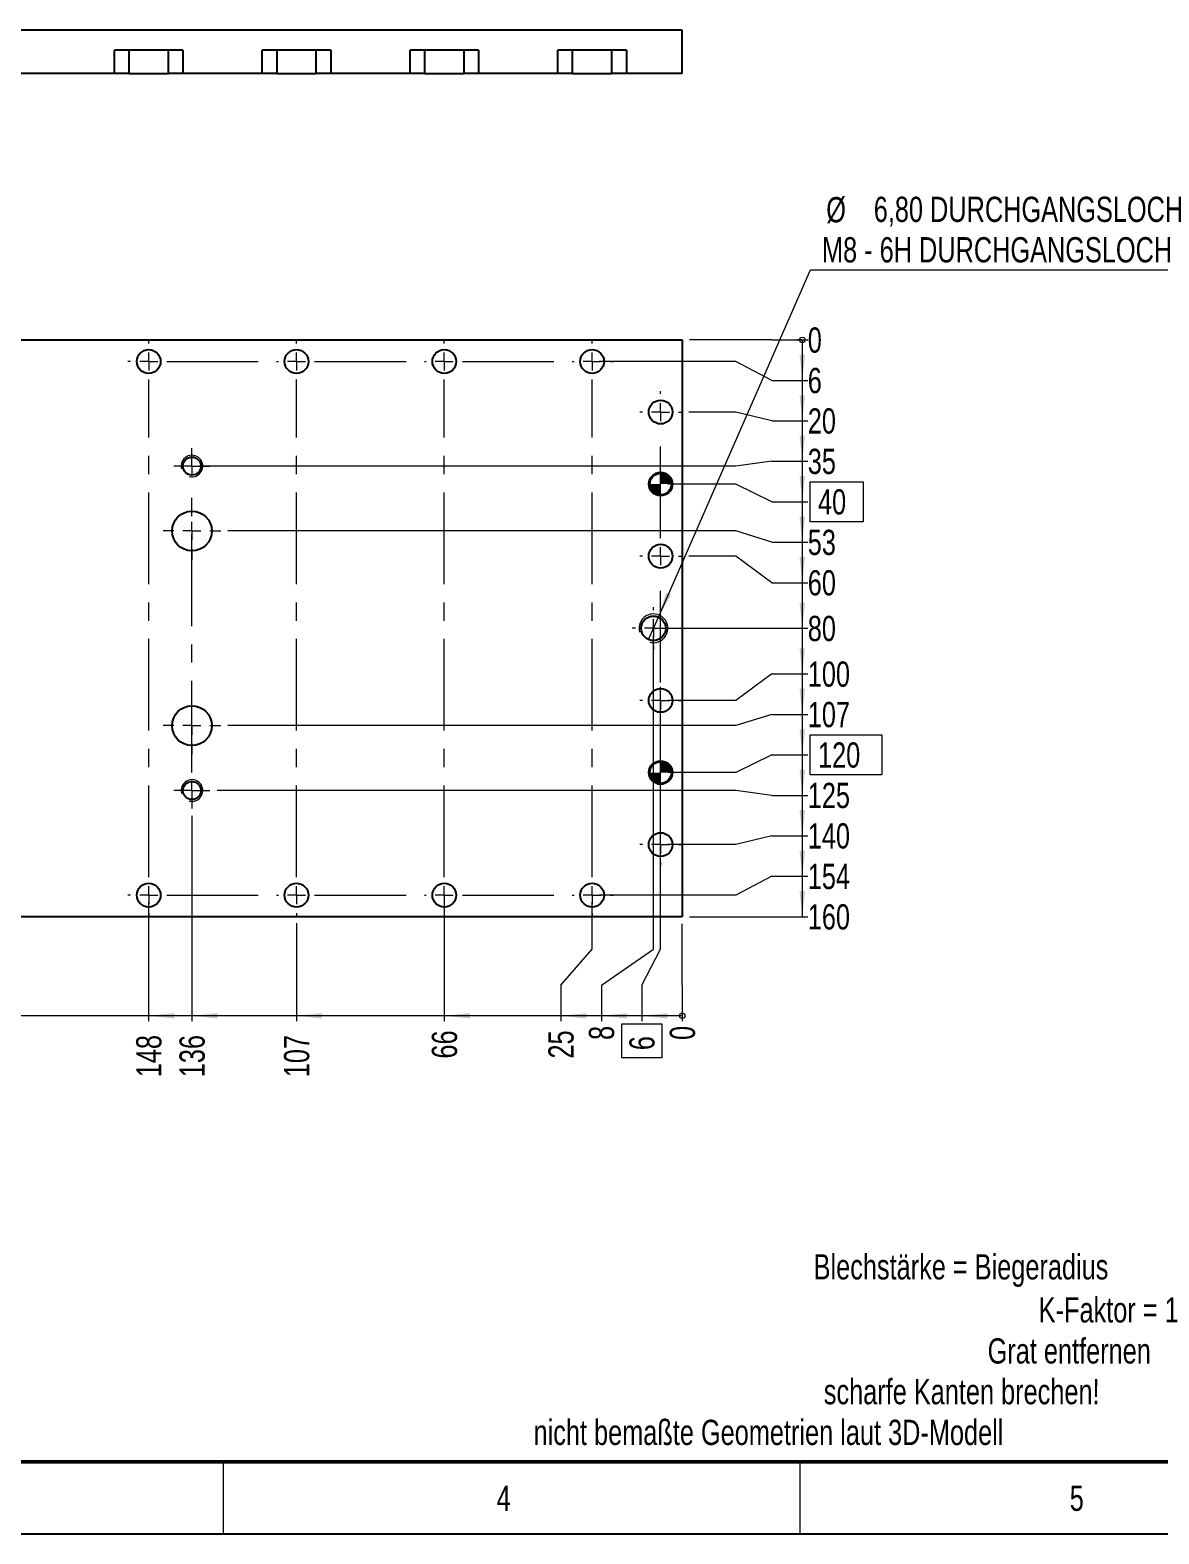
# Model space of a CAD drawing. Header units: millimetres. Extents: x 0 to 594, y 0 to 421.
# Drawn here: x 228.4 to 385, y 0 to 208.6 of the extents above; entities that cross this region are included whole.
import ezdxf

# ---------------------------------------------------------------- set-up
doc = ezdxf.new("R2010")
doc.units = ezdxf.units.MM
doc.linetypes.add('CENTERX2', pattern=[20.32, 12.7, -2.54, 2.54, -2.54])
doc.styles.add('SLDTEXTSTYLE1', font='TXT', dxfattribs={"width": 0.75})
doc.dimstyles.new('SLDDIMSTYLE1', dxfattribs={"dimtxt": 3.5, "dimasz": 3.556, "dimexe": 0, "dimexo": 0.0625, "dimgap": 0.875, "dimtad": 0, "dimtih": 1, "dimtoh": 1, "dimlfac": 2, "dimrnd": 1e-09, "dimzin": 4, "dimdsep": 46, "dimtxsty": 'SLDTEXTSTYLE1', "dimblk1": 'NONE', "dimsah": 1, "dimcen": 0, "dimadec": 0, "dimazin": 1, "dimtfac": 1, "dimtdec": 3, "dimtmove": 0, "dimatfit": 3, "dimldrblk": 'NONE', "dimfxl": 1, "dimfrac": 2, "dimtolj": 1, "dimtzin": 12, "dimarcsym": 0})
doc.dimstyles.new('SLDDIMSTYLE10', dxfattribs={"dimtxt": 3.5, "dimasz": 3.556, "dimexe": 0, "dimexo": 0.0625, "dimgap": -0.875, "dimtad": 0, "dimtih": 1, "dimtoh": 1, "dimlfac": 2, "dimrnd": 1e-09, "dimzin": 12, "dimdsep": 46, "dimtxsty": 'SLDTEXTSTYLE1', "dimsah": 1, "dimcen": 0.09, "dimadec": 0, "dimazin": 3, "dimtfac": 1, "dimtdec": 3, "dimtofl": 0, "dimtmove": 0, "dimatfit": 3, "dimfxl": 1, "dimfrac": 2, "dimtolj": 1, "dimarcsym": 0})
doc.dimstyles.new('SLDDIMSTYLE8', dxfattribs={"dimtxt": 3.5, "dimasz": 0.254, "dimexe": 0, "dimexo": 0.0625, "dimgap": 0.875, "dimtad": 0, "dimtih": 1, "dimtoh": 1, "dimdec": 0, "dimlfac": 2, "dimrnd": 1e-09, "dimdsep": 46, "dimtxsty": 'SLDTEXTSTYLE1', "dimblk1": 'ORIGIN', "dimblk2": 'ORIGIN', "dimsah": 1, "dimcen": 0.09, "dimadec": 0, "dimazin": 2, "dimtfac": 1, "dimtdec": 3, "dimtofl": 0, "dimtmove": 0, "dimatfit": 3, "dimldrblk": 'ORIGIN', "dimfxl": 1, "dimfrac": 2, "dimtolj": 1, "dimtzin": 12, "dimarcsym": 0})
doc.dimstyles.new('SLDDIMSTYLE9', dxfattribs={"dimtxt": 3.5, "dimasz": 3.556, "dimexe": 0, "dimexo": 0.0625, "dimgap": 0.875, "dimtad": 0, "dimtih": 1, "dimtoh": 1, "dimlfac": 2, "dimrnd": 1e-09, "dimzin": 12, "dimdsep": 46, "dimtxsty": 'SLDTEXTSTYLE1', "dimsah": 1, "dimcen": 0.09, "dimadec": 0, "dimazin": 3, "dimtfac": 1, "dimtdec": 3, "dimtofl": 0, "dimtmove": 0, "dimatfit": 3, "dimfxl": 1, "dimfrac": 2, "dimtolj": 1, "dimtzin": 12, "dimarcsym": 0})

# ---------------------------------------------------------------- blocks, each defined once
blk = doc.blocks.new('_Origin')
at = {"color": 0, "linetype": 'ByBlock', "lineweight": -2}
blk.add_line((0, 0), (-1, 0), dxfattribs=at)
blk.add_circle((0, 0), 0.5, dxfattribs=at)
blk = doc.blocks.new('_D_23')
at = {"color": 7, "linetype": 'Continuous', "lineweight": 0}
for p, q in [((326.29, 165.6), (319.88, 165.6)), ((331.29, 165.6), (326.29, 165.6)), ((331.29, 165.6), (336.29, 165.6))]:
    blk.add_line(p, q, dxfattribs=at)
at = {"color": 7, "linetype": 'Continuous', "lineweight": 18, "xscale": 0.762, "yscale": 0.762}
blk.add_blockref('_Origin', (335.53, 165.6), dxfattribs=at)
at = {"color": 7, "linetype": 'Continuous', "lineweight": 18, "insert": (336.29, 167.33), "char_height": 3.5, "attachment_point": 1, "style": 'SLDTEXTSTYLE1'}
blk.add_mtext('0', dxfattribs=at)
blk = doc.blocks.new('_D_24')
at = {"color": 7, "linetype": 'Continuous', "lineweight": 0}
for p, q in [((335.53, 165.6), (335.53, 159.99)), ((326.29, 162.6), (307.38, 162.6)), ((331.29, 159.99), (326.29, 162.6)), ((331.29, 159.99), (336.29, 159.99))]:
    blk.add_line(p, q, dxfattribs=at)
at = {"color": 7, "linetype": 'Continuous', "lineweight": 18}
blk.add_solid([(335.53, 159.99), (335.91, 163.54), (335.15, 163.54)], dxfattribs=at)
at = {"color": 7, "linetype": 'Continuous', "lineweight": 18, "insert": (336.29, 161.72), "char_height": 3.5, "attachment_point": 1, "style": 'SLDTEXTSTYLE1'}
blk.add_mtext('6', dxfattribs=at)
blk = doc.blocks.new('_D_25')
at = {"color": 7, "linetype": 'Continuous', "lineweight": 0}
for p, q in [((335.53, 159.99), (335.53, 154.38)), ((326.29, 155.6), (319.78, 155.6)), ((331.29, 154.38), (326.29, 155.6)), ((331.29, 154.38), (336.29, 154.38))]:
    blk.add_line(p, q, dxfattribs=at)
at = {"color": 7, "linetype": 'Continuous', "lineweight": 18}
blk.add_solid([(335.53, 154.38), (335.91, 157.93), (335.15, 157.93)], dxfattribs=at)
at = {"color": 7, "linetype": 'Continuous', "lineweight": 18, "insert": (336.29, 156.11), "char_height": 3.5, "attachment_point": 1, "style": 'SLDTEXTSTYLE1'}
blk.add_mtext('20', dxfattribs=at)
blk = doc.blocks.new('_D_26')
at = {"color": 7, "linetype": 'Continuous', "lineweight": 0}
for p, q in [((335.53, 154.38), (335.53, 148.76)), ((326.29, 148.1), (251.88, 148.1)), ((331.29, 148.76), (326.29, 148.1)), ((331.29, 148.76), (336.29, 148.76))]:
    blk.add_line(p, q, dxfattribs=at)
at = {"color": 7, "linetype": 'Continuous', "lineweight": 18}
blk.add_solid([(335.53, 148.76), (335.91, 152.32), (335.15, 152.32)], dxfattribs=at)
at = {"color": 7, "linetype": 'Continuous', "lineweight": 18, "insert": (336.29, 150.5), "char_height": 3.5, "attachment_point": 1, "style": 'SLDTEXTSTYLE1'}
blk.add_mtext('35', dxfattribs=at)
blk = doc.blocks.new('_D_27')
at = {"color": 7, "linetype": 'Continuous', "lineweight": 0}
for p, q in [((335.53, 148.76), (335.53, 143.15)), ((326.29, 145.6), (316.88, 145.6)), ((331.29, 143.15), (326.29, 145.6)), ((336.64, 140.37), (336.64, 145.93)), ((336.64, 145.93), (343.95, 145.93)), ((343.95, 145.93), (343.95, 140.37)), ((331.29, 143.15), (336.29, 143.15)), ((343.95, 140.37), (336.64, 140.37))]:
    blk.add_line(p, q, dxfattribs=at)
at = {"color": 7, "linetype": 'Continuous', "lineweight": 18}
blk.add_solid([(335.53, 143.15), (335.91, 146.71), (335.15, 146.71)], dxfattribs=at)
at = {"color": 7, "linetype": 'Continuous', "lineweight": 18, "insert": (337.71, 144.89), "char_height": 3.5, "attachment_point": 1, "style": 'SLDTEXTSTYLE1'}
blk.add_mtext('40', dxfattribs=at)
blk = doc.blocks.new('_D_28')
at = {"color": 7, "linetype": 'Continuous', "lineweight": 0}
for p, q in [((335.53, 143.15), (335.53, 137.54)), ((326.29, 139.1), (255.88, 139.1)), ((331.29, 137.54), (326.29, 139.1)), ((331.29, 137.54), (336.29, 137.54))]:
    blk.add_line(p, q, dxfattribs=at)
at = {"color": 7, "linetype": 'Continuous', "lineweight": 18}
blk.add_solid([(335.53, 137.54), (335.91, 141.1), (335.15, 141.1)], dxfattribs=at)
at = {"color": 7, "linetype": 'Continuous', "lineweight": 18, "insert": (336.29, 139.27), "char_height": 3.5, "attachment_point": 1, "style": 'SLDTEXTSTYLE1'}
blk.add_mtext('53', dxfattribs=at)
blk = doc.blocks.new('_D_29')
at = {"color": 7, "linetype": 'Continuous', "lineweight": 0}
for p, q in [((326.29, 135.6), (319.78, 135.6)), ((331.29, 131.93), (326.29, 135.6)), ((335.53, 137.54), (335.53, 131.93)), ((331.29, 131.93), (336.29, 131.93))]:
    blk.add_line(p, q, dxfattribs=at)
at = {"color": 7, "linetype": 'Continuous', "lineweight": 18}
blk.add_solid([(335.53, 131.93), (335.91, 135.48), (335.15, 135.48)], dxfattribs=at)
at = {"color": 7, "linetype": 'Continuous', "lineweight": 18, "insert": (336.29, 133.66), "char_height": 3.5, "attachment_point": 1, "style": 'SLDTEXTSTYLE1'}
blk.add_mtext('60', dxfattribs=at)
blk = doc.blocks.new('_D_30')
at = {"color": 7, "linetype": 'Continuous', "lineweight": 0}
for p, q in [((335.53, 131.93), (335.53, 125.6)), ((315.88, 125.6), (336.29, 125.6))]:
    blk.add_line(p, q, dxfattribs=at)
at = {"color": 7, "linetype": 'Continuous', "lineweight": 18}
blk.add_solid([(335.53, 125.6), (335.91, 129.15), (335.15, 129.15)], dxfattribs=at)
at = {"color": 7, "linetype": 'Continuous', "lineweight": 18, "insert": (336.29, 127.33), "char_height": 3.5, "attachment_point": 1, "style": 'SLDTEXTSTYLE1'}
blk.add_mtext('80', dxfattribs=at)
blk = doc.blocks.new('_D_31')
at = {"color": 7, "linetype": 'Continuous', "lineweight": 0}
for p, q in [((335.53, 125.6), (335.53, 119.27)), ((331.29, 119.27), (326.29, 115.6)), ((331.29, 119.27), (336.29, 119.27)), ((326.29, 115.6), (316.88, 115.6))]:
    blk.add_line(p, q, dxfattribs=at)
at = {"color": 7, "linetype": 'Continuous', "lineweight": 18}
blk.add_solid([(335.53, 119.27), (335.91, 122.83), (335.15, 122.83)], dxfattribs=at)
at = {"color": 7, "linetype": 'Continuous', "lineweight": 18, "insert": (336.29, 121), "char_height": 3.5, "attachment_point": 1, "style": 'SLDTEXTSTYLE1'}
blk.add_mtext('100', dxfattribs=at)
blk = doc.blocks.new('_D_32')
at = {"color": 7, "linetype": 'Continuous', "lineweight": 0}
for p, q in [((335.53, 119.27), (335.53, 113.66)), ((331.29, 113.66), (326.29, 112.1)), ((331.29, 113.66), (336.29, 113.66)), ((326.29, 112.1), (255.88, 112.1))]:
    blk.add_line(p, q, dxfattribs=at)
at = {"color": 7, "linetype": 'Continuous', "lineweight": 18}
blk.add_solid([(335.53, 113.66), (335.91, 117.21), (335.15, 117.21)], dxfattribs=at)
at = {"color": 7, "linetype": 'Continuous', "lineweight": 18, "insert": (336.29, 115.39), "char_height": 3.5, "attachment_point": 1, "style": 'SLDTEXTSTYLE1'}
blk.add_mtext('107', dxfattribs=at)
blk = doc.blocks.new('_D_33')
at = {"color": 7, "linetype": 'Continuous', "lineweight": 0}
for p, q in [((335.53, 113.66), (335.53, 108.05)), ((336.64, 105.27), (336.64, 110.82)), ((336.64, 110.82), (346.54, 110.82)), ((346.54, 110.82), (346.54, 105.27)), ((331.29, 108.05), (326.29, 105.6)), ((331.29, 108.05), (336.29, 108.05)), ((326.29, 105.6), (316.88, 105.6)), ((346.54, 105.27), (336.64, 105.27))]:
    blk.add_line(p, q, dxfattribs=at)
at = {"color": 7, "linetype": 'Continuous', "lineweight": 18}
blk.add_solid([(335.53, 108.05), (335.91, 111.6), (335.15, 111.6)], dxfattribs=at)
at = {"color": 7, "linetype": 'Continuous', "lineweight": 18, "insert": (337.71, 109.78), "char_height": 3.5, "attachment_point": 1, "style": 'SLDTEXTSTYLE1'}
blk.add_mtext('120', dxfattribs=at)
blk = doc.blocks.new('_D_34')
at = {"color": 7, "linetype": 'Continuous', "lineweight": 0}
for p, q in [((335.53, 108.05), (335.53, 102.43)), ((326.29, 103.1), (254.38, 103.1)), ((331.29, 102.43), (326.29, 103.1)), ((331.29, 102.43), (336.29, 102.43))]:
    blk.add_line(p, q, dxfattribs=at)
at = {"color": 7, "linetype": 'Continuous', "lineweight": 18}
blk.add_solid([(335.53, 102.43), (335.91, 105.99), (335.15, 105.99)], dxfattribs=at)
at = {"color": 7, "linetype": 'Continuous', "lineweight": 18, "insert": (336.29, 104.17), "char_height": 3.5, "attachment_point": 1, "style": 'SLDTEXTSTYLE1'}
blk.add_mtext('125', dxfattribs=at)
blk = doc.blocks.new('_D_35')
at = {"color": 7, "linetype": 'Continuous', "lineweight": 0}
for p, q in [((335.53, 102.43), (335.53, 96.82)), ((331.29, 96.82), (326.29, 95.6)), ((331.29, 96.82), (336.29, 96.82)), ((326.29, 95.6), (316.88, 95.6))]:
    blk.add_line(p, q, dxfattribs=at)
at = {"color": 7, "linetype": 'Continuous', "lineweight": 18}
blk.add_solid([(335.53, 96.82), (335.91, 100.38), (335.15, 100.38)], dxfattribs=at)
at = {"color": 7, "linetype": 'Continuous', "lineweight": 18, "insert": (336.29, 98.56), "char_height": 3.5, "attachment_point": 1, "style": 'SLDTEXTSTYLE1'}
blk.add_mtext('140', dxfattribs=at)
blk = doc.blocks.new('_D_36')
at = {"color": 7, "linetype": 'Continuous', "lineweight": 0}
for p, q in [((335.53, 96.82), (335.53, 91.21)), ((331.29, 91.21), (326.29, 88.6)), ((331.29, 91.21), (336.29, 91.21)), ((326.29, 88.6), (307.38, 88.6))]:
    blk.add_line(p, q, dxfattribs=at)
at = {"color": 7, "linetype": 'Continuous', "lineweight": 18}
blk.add_solid([(335.53, 91.21), (335.91, 94.77), (335.15, 94.77)], dxfattribs=at)
at = {"color": 7, "linetype": 'Continuous', "lineweight": 18, "insert": (336.29, 92.94), "char_height": 3.5, "attachment_point": 1, "style": 'SLDTEXTSTYLE1'}
blk.add_mtext('154', dxfattribs=at)
blk = doc.blocks.new('_D_37')
at = {"color": 7, "linetype": 'Continuous', "lineweight": 0}
for p, q in [((335.53, 91.21), (335.53, 85.6)), ((319.88, 85.6), (336.29, 85.6))]:
    blk.add_line(p, q, dxfattribs=at)
at = {"color": 7, "linetype": 'Continuous', "lineweight": 18}
blk.add_solid([(335.53, 85.6), (335.91, 89.15), (335.15, 89.15)], dxfattribs=at)
at = {"color": 7, "linetype": 'Continuous', "lineweight": 18, "insert": (336.29, 87.33), "char_height": 3.5, "attachment_point": 1, "style": 'SLDTEXTSTYLE1'}
blk.add_mtext('160', dxfattribs=at)
blk = doc.blocks.new('_D_38')
at = {"color": 7, "linetype": 'Continuous', "lineweight": 0}
for p, q in [((318.88, 81.1), (318.88, 84.6)), ((318.88, 76.1), (318.88, 81.1)), ((318.88, 76.1), (318.88, 71.1))]:
    blk.add_line(p, q, dxfattribs=at)
at = {"color": 7, "linetype": 'Continuous', "lineweight": 18, "xscale": 0.762, "yscale": 0.762}
blk.add_blockref('_Origin', (318.88, 71.86), dxfattribs=at)
at = {"color": 7, "linetype": 'Continuous', "lineweight": 18, "insert": (317.15, 68.51), "char_height": 3.5, "attachment_point": 1, "rotation": 90, "style": 'SLDTEXTSTYLE1'}
blk.add_mtext('0', dxfattribs=at)
blk = doc.blocks.new('_D_39')
at = {"color": 7, "linetype": 'Continuous', "lineweight": 0}
for p, q in [((315.88, 81.1), (315.88, 117.5)), ((313.27, 76.1), (315.88, 81.1)), ((313.27, 76.1), (313.27, 71.1)), ((318.88, 71.86), (313.27, 71.86)), ((310.49, 66.03), (310.49, 70.74)), ((310.49, 70.74), (316.05, 70.74)), ((316.05, 70.74), (316.05, 66.03)), ((316.05, 66.03), (310.49, 66.03))]:
    blk.add_line(p, q, dxfattribs=at)
at = {"color": 7, "linetype": 'Continuous', "lineweight": 18}
blk.add_solid([(313.27, 71.86), (316.83, 71.48), (316.83, 72.24)], dxfattribs=at)
at = {"color": 7, "linetype": 'Continuous', "lineweight": 18, "insert": (311.54, 67.09), "char_height": 3.5, "attachment_point": 1, "rotation": 90, "style": 'SLDTEXTSTYLE1'}
blk.add_mtext('6', dxfattribs=at)
blk = doc.blocks.new('_D_40')
at = {"color": 7, "linetype": 'Continuous', "lineweight": 0}
for p, q in [((314.88, 81.1), (314.88, 124.6)), ((307.66, 76.1), (314.88, 81.1)), ((307.66, 76.1), (307.66, 71.1)), ((313.27, 71.86), (307.66, 71.86))]:
    blk.add_line(p, q, dxfattribs=at)
at = {"color": 7, "linetype": 'Continuous', "lineweight": 18}
blk.add_solid([(307.66, 71.86), (311.22, 71.48), (311.22, 72.24)], dxfattribs=at)
at = {"color": 7, "linetype": 'Continuous', "lineweight": 18, "insert": (305.93, 68.51), "char_height": 3.5, "attachment_point": 1, "rotation": 90, "style": 'SLDTEXTSTYLE1'}
blk.add_mtext('8', dxfattribs=at)
blk = doc.blocks.new('_D_41')
at = {"color": 7, "linetype": 'Continuous', "lineweight": 0}
for p, q in [((306.38, 81.1), (306.38, 87.6)), ((302.05, 76.1), (306.38, 81.1)), ((302.05, 76.1), (302.05, 71.1)), ((307.66, 71.86), (302.05, 71.86))]:
    blk.add_line(p, q, dxfattribs=at)
at = {"color": 7, "linetype": 'Continuous', "lineweight": 18}
blk.add_solid([(302.05, 71.86), (305.6, 71.48), (305.6, 72.24)], dxfattribs=at)
at = {"color": 7, "linetype": 'Continuous', "lineweight": 18, "insert": (300.31, 65.93), "char_height": 3.5, "attachment_point": 1, "rotation": 90, "style": 'SLDTEXTSTYLE1'}
blk.add_mtext('25', dxfattribs=at)
blk = doc.blocks.new('_D_42')
at = {"color": 7, "linetype": 'Continuous', "lineweight": 0}
for p, q in [((285.88, 87.6), (285.88, 71.1)), ((302.05, 71.86), (285.88, 71.86))]:
    blk.add_line(p, q, dxfattribs=at)
at = {"color": 7, "linetype": 'Continuous', "lineweight": 18}
blk.add_solid([(285.88, 71.86), (289.44, 71.48), (289.44, 72.24)], dxfattribs=at)
at = {"color": 7, "linetype": 'Continuous', "lineweight": 18, "insert": (284.15, 65.93), "char_height": 3.5, "attachment_point": 1, "rotation": 90, "style": 'SLDTEXTSTYLE1'}
blk.add_mtext('66', dxfattribs=at)
blk = doc.blocks.new('_D_43')
at = {"color": 7, "linetype": 'Continuous', "lineweight": 0}
for p, q in [((265.38, 84.7), (265.38, 71.1)), ((285.88, 71.86), (265.38, 71.86))]:
    blk.add_line(p, q, dxfattribs=at)
at = {"color": 7, "linetype": 'Continuous', "lineweight": 18}
blk.add_solid([(265.38, 71.86), (268.94, 71.48), (268.94, 72.24)], dxfattribs=at)
at = {"color": 7, "linetype": 'Continuous', "lineweight": 18, "insert": (263.65, 63.34), "char_height": 3.5, "attachment_point": 1, "rotation": 90, "style": 'SLDTEXTSTYLE1'}
blk.add_mtext('107', dxfattribs=at)
blk = doc.blocks.new('_D_44')
at = {"color": 7, "linetype": 'Continuous', "lineweight": 0}
for p, q in [((250.88, 99.6), (250.88, 71.1)), ((265.38, 71.86), (250.88, 71.86))]:
    blk.add_line(p, q, dxfattribs=at)
at = {"color": 7, "linetype": 'Continuous', "lineweight": 18}
blk.add_solid([(250.88, 71.86), (254.44, 71.48), (254.44, 72.24)], dxfattribs=at)
at = {"color": 7, "linetype": 'Continuous', "lineweight": 18, "insert": (249.15, 63.34), "char_height": 3.5, "attachment_point": 1, "rotation": 90, "style": 'SLDTEXTSTYLE1'}
blk.add_mtext('136', dxfattribs=at)
blk = doc.blocks.new('_D_45')
at = {"color": 7, "linetype": 'Continuous', "lineweight": 0}
for p, q in [((244.88, 87.6), (244.88, 71.1)), ((250.88, 71.86), (244.88, 71.86))]:
    blk.add_line(p, q, dxfattribs=at)
at = {"color": 7, "linetype": 'Continuous', "lineweight": 18}
blk.add_solid([(244.88, 71.86), (248.44, 71.48), (248.44, 72.24)], dxfattribs=at)
at = {"color": 7, "linetype": 'Continuous', "lineweight": 18, "insert": (243.15, 63.34), "char_height": 3.5, "attachment_point": 1, "rotation": 90, "style": 'SLDTEXTSTYLE1'}
blk.add_mtext('148', dxfattribs=at)
blk = doc.blocks.new('_D_46')
at = {"color": 7, "linetype": 'Continuous', "lineweight": 0}
for p, q in [((172.38, 81.1), (172.38, 115.1)), ((173.44, 76.1), (172.38, 81.1)), ((173.44, 76.1), (173.44, 71.1)), ((244.88, 71.86), (173.44, 71.86))]:
    blk.add_line(p, q, dxfattribs=at)
at = {"color": 7, "linetype": 'Continuous', "lineweight": 18}
blk.add_solid([(173.44, 71.86), (177, 71.48), (177, 72.24)], dxfattribs=at)
at = {"color": 7, "linetype": 'Continuous', "lineweight": 18, "insert": (171.71, 63.34), "char_height": 3.5, "attachment_point": 1, "rotation": 90, "style": 'SLDTEXTSTYLE1'}
blk.add_mtext('293', dxfattribs=at)
blk = doc.blocks.new('_D_47')
at = {"color": 7, "linetype": 'Continuous', "lineweight": 0}
for p, q in [((168.88, 81.1), (168.88, 124.6)), ((167.83, 76.1), (168.88, 81.1)), ((167.83, 76.1), (167.83, 71.1)), ((173.44, 71.86), (167.83, 71.86)), ((165.05, 60.85), (165.05, 70.74)), ((165.05, 70.74), (170.61, 70.74)), ((170.61, 70.74), (170.61, 60.85)), ((170.61, 60.85), (165.05, 60.85))]:
    blk.add_line(p, q, dxfattribs=at)
at = {"color": 7, "linetype": 'Continuous', "lineweight": 18}
blk.add_solid([(167.83, 71.86), (171.38, 71.48), (171.38, 72.24)], dxfattribs=at)
at = {"color": 7, "linetype": 'Continuous', "lineweight": 18, "insert": (166.09, 61.92), "char_height": 3.5, "attachment_point": 1, "rotation": 90, "style": 'SLDTEXTSTYLE1'}
blk.add_mtext('300', dxfattribs=at)
blk = doc.blocks.new('_D_48')
at = {"color": 7, "linetype": 'Continuous', "lineweight": 0}
for p, q in [((152.88, 81.1), (152.88, 124.6)), ((153.94, 76.1), (152.88, 81.1)), ((153.94, 76.1), (153.94, 71.1)), ((167.83, 71.86), (153.94, 71.86)), ((151.16, 60.85), (151.16, 70.74)), ((151.16, 70.74), (156.72, 70.74)), ((156.72, 70.74), (156.72, 60.85)), ((156.72, 60.85), (151.16, 60.85))]:
    blk.add_line(p, q, dxfattribs=at)
at = {"color": 7, "linetype": 'Continuous', "lineweight": 18}
blk.add_solid([(153.94, 71.86), (157.5, 71.48), (157.5, 72.24)], dxfattribs=at)
at = {"color": 7, "linetype": 'Continuous', "lineweight": 18, "insert": (152.21, 61.92), "char_height": 3.5, "attachment_point": 1, "rotation": 90, "style": 'SLDTEXTSTYLE1'}
blk.add_mtext('332', dxfattribs=at)
blk = doc.blocks.new('_D_49')
at = {"color": 7, "linetype": 'Continuous', "lineweight": 0}
for p, q in [((149.38, 81.1), (149.38, 115.1)), ((148.33, 76.1), (149.38, 81.1)), ((148.33, 76.1), (148.33, 71.1)), ((153.94, 71.86), (148.33, 71.86))]:
    blk.add_line(p, q, dxfattribs=at)
at = {"color": 7, "linetype": 'Continuous', "lineweight": 18}
blk.add_solid([(148.33, 71.86), (151.88, 71.48), (151.88, 72.24)], dxfattribs=at)
at = {"color": 7, "linetype": 'Continuous', "lineweight": 18, "insert": (146.59, 63.34), "char_height": 3.5, "attachment_point": 1, "rotation": 90, "style": 'SLDTEXTSTYLE1'}
blk.add_mtext('339', dxfattribs=at)
blk = doc.blocks.new('_D_50')
at = {"color": 7, "linetype": 'Continuous', "lineweight": 0}
for p, q in [((124.38, 135.6), (124.38, 71.1)), ((148.33, 71.86), (124.38, 71.86))]:
    blk.add_line(p, q, dxfattribs=at)
at = {"color": 7, "linetype": 'Continuous', "lineweight": 18}
blk.add_solid([(124.38, 71.86), (127.94, 71.48), (127.94, 72.24)], dxfattribs=at)
at = {"color": 7, "linetype": 'Continuous', "lineweight": 18, "insert": (122.65, 63.34), "char_height": 3.5, "attachment_point": 1, "rotation": 90, "style": 'SLDTEXTSTYLE1'}
blk.add_mtext('389', dxfattribs=at)
blk = doc.blocks.new('_D_51')
at = {"color": 7, "linetype": 'Continuous', "lineweight": 0}
for p, q in [((114.88, 121.7), (114.88, 71.1)), ((124.38, 71.86), (114.88, 71.86))]:
    blk.add_line(p, q, dxfattribs=at)
at = {"color": 7, "linetype": 'Continuous', "lineweight": 18}
blk.add_solid([(114.88, 71.86), (118.44, 71.48), (118.44, 72.24)], dxfattribs=at)
at = {"color": 7, "linetype": 'Continuous', "lineweight": 18, "insert": (113.15, 63.34), "char_height": 3.5, "attachment_point": 1, "rotation": 90, "style": 'SLDTEXTSTYLE1'}
blk.add_mtext('408', dxfattribs=at)
blk = doc.blocks.new('_D_52')
at = {"color": 7, "linetype": 'Continuous', "lineweight": 0}
for p, q in [((105.38, 148.6), (105.38, 71.1)), ((114.88, 71.86), (105.38, 71.86))]:
    blk.add_line(p, q, dxfattribs=at)
at = {"color": 7, "linetype": 'Continuous', "lineweight": 18}
blk.add_solid([(105.38, 71.86), (108.94, 71.48), (108.94, 72.24)], dxfattribs=at)
at = {"color": 7, "linetype": 'Continuous', "lineweight": 18, "insert": (103.65, 63.34), "char_height": 3.5, "attachment_point": 1, "rotation": 90, "style": 'SLDTEXTSTYLE1'}
blk.add_mtext('427', dxfattribs=at)
blk = doc.blocks.new('_D_53')
at = {"color": 7, "linetype": 'Continuous', "lineweight": 0}
for p, q in [((98.88, 99.6), (98.88, 71.1)), ((105.38, 71.86), (98.88, 71.86))]:
    blk.add_line(p, q, dxfattribs=at)
at = {"color": 7, "linetype": 'Continuous', "lineweight": 18}
blk.add_solid([(98.88, 71.86), (102.44, 71.48), (102.44, 72.24)], dxfattribs=at)
at = {"color": 7, "linetype": 'Continuous', "lineweight": 18, "insert": (97.15, 63.34), "char_height": 3.5, "attachment_point": 1, "rotation": 90, "style": 'SLDTEXTSTYLE1'}
blk.add_mtext('440', dxfattribs=at)
blk = doc.blocks.new('_D_54')
at = {"color": 7, "linetype": 'Continuous', "lineweight": 0}
for p, q in [((315.57, 127.16), (336.68, 175.34)), ((336.68, 175.34), (403.24, 175.34)), ((314.2, 124.04), (315.57, 127.16))]:
    blk.add_line(p, q, dxfattribs=at)
at = {"color": 7, "linetype": 'Continuous', "lineweight": 18}
blk.add_solid([(315.57, 127.16), (317.34, 130.26), (316.64, 130.57)], dxfattribs=at)
at = {"color": 7, "linetype": 'Continuous', "lineweight": 18, "char_height": 3.5, "attachment_point": 1, "style": 'SLDTEXTSTYLE1'}
for s, insert in [('%%c', (338.85, 185.41)), ('6,80 DURCHGANGSLOCH', (345.44, 185.46)), ('M8 - 6H DURCHGANGSLOCH', (338.26, 179.85))]:
    blk.add_mtext(s, dxfattribs=dict(at, insert=insert))
blk = doc.blocks.new('_None')
blk = doc.blocks.new('SW_CENTERMARKSYMBOL_7')
at = {"color": 0, "linetype": 'Continuous', "lineweight": 18}
for p, q in [((0, 46.25), (0, 47.5)), ((0, 45), (0, 46.25)), ((-1.25, 45), (-2.5, 45)), ((0, 45), (-1.25, 45)), ((0, 45), (0, 43.75)), ((0, 45), (1.25, 45)), ((1.25, 45), (2.5, 45)), ((-1.25, 0), (-2.5, 0)), ((0, 0), (-1.25, 0)), ((0, 0), (0, 1.25)), ((0, 0), (0, -1.25)), ((0, 0), (1.25, 0)), ((1.25, 0), (2.5, 0)), ((0, -1.25), (0, -2.5))]:
    blk.add_line(p, q, dxfattribs=at)
at = {"color": 0, "linetype": 'CENTERX2', "lineweight": 18}
blk.add_line((0, 2.5), (0, 42.5), dxfattribs=at)
blk = doc.blocks.new('SW_CENTERMARKSYMBOL_8')
at = {"color": 0, "linetype": 'Continuous', "lineweight": 18}
for p, q in [((-71, 9.5), (-71, 9.9)), ((-50.5, 9.5), (-50.5, 9.9)), ((-30, 9.5), (-30, 9.9)), ((-9.5, 9.5), (-9.5, 9.9)), ((-73.5, 7), (-73.9, 7)), ((-71, 7), (-72.25, 7)), ((-71, 7), (-71, 8.25)), ((-71, 7), (-71, 5.75)), ((-71, 7), (-69.75, 7)), ((-50.5, 7), (-51.75, 7)), ((-50.5, 7), (-50.5, 8.25)), ((-50.5, 7), (-50.5, 5.75)), ((-50.5, 7), (-49.25, 7)), ((-30, 7), (-31.25, 7)), ((-30, 7), (-30, 8.25)), ((-30, 7), (-30, 5.75)), ((-30, 7), (-28.75, 7)), ((-9.5, 7), (-10.75, 7)), ((-9.5, 7), (-9.5, 8.25)), ((-9.5, 7), (-9.5, 5.75)), ((-9.5, 7), (-8.25, 7)), ((-7, 7), (-6.6, 7)), ((0, 2.5), (0, 2.9)), ((-2.5, 0), (-2.9, 0)), ((0, 0), (-1.25, 0)), ((0, 0), (0, 1.25)), ((0, 0), (0, -1.25)), ((0, 0), (1.25, 0)), ((2.5, 0), (2.9, 0)), ((0, -20), (0, -18.75)), ((-2.5, -20), (-2.9, -20)), ((0, -20), (-1.25, -20)), ((0, -20), (0, -21.25)), ((0, -20), (1.25, -20)), ((2.5, -20), (2.9, -20)), ((0, -40), (0, -38.75)), ((-2.5, -40), (-2.9, -40)), ((0, -40), (-1.25, -40)), ((0, -40), (0, -41.25)), ((0, -40), (1.25, -40)), ((2.5, -40), (2.9, -40)), ((-2.5, -60), (-2.9, -60)), ((0, -60), (-1.25, -60)), ((0, -60), (0, -58.75)), ((0, -60), (0, -61.25)), ((0, -60), (1.25, -60)), ((2.5, -60), (2.9, -60)), ((0, -62.5), (0, -62.9)), ((-71, -67), (-71, -65.75)), ((-50.5, -67), (-50.5, -65.75)), ((-30, -67), (-30, -65.75)), ((-9.5, -67), (-9.5, -65.75)), ((-73.5, -67), (-73.9, -67)), ((-71, -67), (-72.25, -67)), ((-71, -67), (-71, -68.25)), ((-71, -67), (-69.75, -67)), ((-50.5, -67), (-51.75, -67)), ((-50.5, -67), (-50.5, -68.25)), ((-50.5, -67), (-49.25, -67)), ((-30, -67), (-31.25, -67)), ((-30, -67), (-30, -68.25)), ((-30, -67), (-28.75, -67)), ((-9.5, -67), (-10.75, -67)), ((-9.5, -67), (-9.5, -68.25)), ((-9.5, -67), (-8.25, -67)), ((-7, -67), (-6.6, -67)), ((-71, -69.5), (-71, -69.9)), ((-50.5, -69.5), (-50.5, -69.9)), ((-30, -69.5), (-30, -69.9)), ((-9.5, -69.5), (-9.5, -69.9))]:
    blk.add_line(p, q, dxfattribs=at)
at = {"color": 0, "linetype": 'CENTERX2', "lineweight": 18}
for p, q in [((-68.5, 7), (-53, 7)), ((-48, 7), (-32.5, 7)), ((-27.5, 7), (-12, 7)), ((-71, -64.5), (-71, 4.5)), ((-50.5, -64.5), (-50.5, 4.5)), ((-30, -64.5), (-30, 4.5)), ((-9.5, -64.5), (-9.5, 4.5)), ((0, -17.5), (0, -2.5)), ((0, -37.5), (0, -22.5)), ((0, -57.5), (0, -42.5)), ((-68.5, -67), (-53, -67)), ((-48, -67), (-32.5, -67)), ((-27.5, -67), (-12, -67))]:
    blk.add_line(p, q, dxfattribs=at)
blk = doc.blocks.new('SW_CENTERMARKSYMBOL_14')
at = {"color": 0, "linetype": 'Continuous', "lineweight": 18}
for p, q in [((0, 2.5), (0, 4)), ((-2.5, 0), (-4, 0)), ((0, 0), (-1.25, 0)), ((0, 0), (0, 1.25)), ((0, 0), (0, -1.25)), ((0, 0), (1.25, 0)), ((2.5, 0), (4, 0)), ((0, -2.5), (0, -4))]:
    blk.add_line(p, q, dxfattribs=at)
blk = doc.blocks.new('SW_CENTERMARKSYMBOL_15')
at = {"color": 0, "linetype": 'Continuous', "lineweight": 18}
for p, q in [((0, 2.5), (0, 4)), ((-2.5, 0), (-4, 0)), ((0, 0), (-1.25, 0)), ((0, 0), (0, 1.25)), ((0, 0), (0, -1.25)), ((0, 0), (1.25, 0)), ((2.5, 0), (4, 0)), ((0, -2.5), (0, -4))]:
    blk.add_line(p, q, dxfattribs=at)
blk = doc.blocks.new('SW_CENTERMARKSYMBOL_20')
at = {"color": 0, "linetype": 'Continuous', "lineweight": 18}
for p, q in [((0, 2.5), (0, 2.95)), ((-2.5, 0), (-2.95, 0)), ((0, 0), (-1.25, 0)), ((0, 0), (0, 1.25)), ((0, 0), (0, -1.25)), ((0, 0), (1.25, 0)), ((2.5, 0), (2.95, 0)), ((0, -2.5), (0, -2.95))]:
    blk.add_line(p, q, dxfattribs=at)
blk = doc.blocks.new('SW_DOWELSYMBOL_2')
at = {"linetype": 'Continuous', "lineweight": 0}
h = blk.add_hatch(color=0, dxfattribs=at)
edge = h.paths.add_edge_path(flags=0)
edge.add_arc((0, 0), 1.62, 180, 270)
edge.add_line((0, -1.62), (0, 0))
edge.add_line((0, 0), (-1.62, 0))
h = blk.add_hatch(color=0, dxfattribs=at)
edge = h.paths.add_edge_path(flags=0)
edge.add_arc((0, 0), 1.62, 0, 90)
edge.add_line((0, 1.62), (0, 0))
edge.add_line((0, 0), (1.62, 0))
at = {"color": 0, "linetype": 'Continuous', "lineweight": 0}
blk.add_circle((0, 0), 1.62, dxfattribs=at)
blk = doc.blocks.new('SW_DOWELSYMBOL_3')
at = {"linetype": 'Continuous', "lineweight": 0}
h = blk.add_hatch(color=0, dxfattribs=at)
edge = h.paths.add_edge_path(flags=0)
edge.add_arc((0, 0), 1.63, 180, 270)
edge.add_line((0, -1.63), (0, 0))
edge.add_line((0, 0), (-1.62, 0))
h = blk.add_hatch(color=0, dxfattribs=at)
edge = h.paths.add_edge_path(flags=0)
edge.add_arc((0, 0), 1.63, 0, 90)
edge.add_line((0, 1.63), (0, 0))
edge.add_line((0, 0), (1.62, 0))
at = {"color": 0, "linetype": 'Continuous', "lineweight": 0}
blk.add_circle((0, 0), 1.63, dxfattribs=at)

msp = doc.modelspace()

# ---------------------------------------------------------------- linework, layer by layer
at = {"color": 7, "linetype": 'Continuous', "lineweight": 25}
for p, q in [((318.88334413, 208.57093188), (224.58361885, 208.57093188)), ((318.88334413, 202.57093188), (318.88334413, 208.57093188)), ((249.63334413, 205.77093188), (240.13334413, 205.77093188)), ((240.13334413, 202.57093188), (240.13334413, 205.77093188)), ((242.13334413, 205.77093188), (242.13334413, 202.57093188)), ((247.63334413, 202.57093188), (247.63334413, 205.77093188)), ((249.63334413, 205.77093188), (249.63334413, 202.57093188)), ((270.13334413, 205.77093188), (260.63334413, 205.77093188)), ((260.63334413, 202.57093188), (260.63334413, 205.77093188)), ((262.63334413, 205.77093188), (262.63334413, 202.57093188)), ((268.13334413, 202.57093188), (268.13334413, 205.77093188)), ((270.13334413, 205.77093188), (270.13334413, 202.57093188)), ((290.63334413, 205.77093188), (281.13334413, 205.77093188)), ((281.13334413, 202.57093188), (281.13334413, 205.77093188)), ((283.13334413, 205.77093188), (283.13334413, 202.57093188)), ((288.63334413, 202.57093188), (288.63334413, 205.77093188)), ((290.63334413, 205.77093188), (290.63334413, 202.57093188)), ((311.13334413, 205.77093188), (301.63334413, 205.77093188)), ((301.63334413, 202.57093188), (301.63334413, 205.77093188)), ((303.63334413, 205.77093188), (303.63334413, 202.57093188)), ((309.13334413, 202.57093188), (309.13334413, 205.77093188)), ((311.13334413, 205.77093188), (311.13334413, 202.57093188)), ((240.13334413, 202.57093188), (224.58361885, 202.57093188)), ((242.13334413, 202.57093188), (240.13334413, 202.57093188)), ((242.13334413, 202.57093188), (247.63334413, 202.57093188)), ((249.63334413, 202.57093188), (247.63334413, 202.57093188)), ((260.63334413, 202.57093188), (249.63334413, 202.57093188)), ((262.63334413, 202.57093188), (260.63334413, 202.57093188)), ((262.63334413, 202.57093188), (268.13334413, 202.57093188)), ((270.13334413, 202.57093188), (268.13334413, 202.57093188)), ((281.13334413, 202.57093188), (270.13334413, 202.57093188)), ((283.13334413, 202.57093188), (281.13334413, 202.57093188)), ((283.13334413, 202.57093188), (288.63334413, 202.57093188)), ((290.63334413, 202.57093188), (288.63334413, 202.57093188)), ((301.63334413, 202.57093188), (290.63334413, 202.57093188)), ((303.63334413, 202.57093188), (301.63334413, 202.57093188)), ((303.63334413, 202.57093188), (309.13334413, 202.57093188)), ((311.13334413, 202.57093188), (309.13334413, 202.57093188)), ((318.88334413, 202.57093188), (311.13334413, 202.57093188)), ((224.58361885, 165.59868703), (318.88334413, 165.59868703)), ((318.88334413, 165.59868703), (318.88334413, 85.59868703)), ((318.88334413, 85.59868703), (224.58361885, 85.59868703)), ((0.00016781, 0.00007943), (593.9620406, 0.00007943))]:
    msp.add_line(p, q, dxfattribs=at)
at = {"color": 7, "linetype": 'Continuous', "lineweight": 50}
msp.add_line((25.00016781, 10.00007943), (583.9620406, 10.00007943), dxfattribs=at)
at = {"color": 7, "linetype": 'Continuous', "lineweight": 18}
for p, q in [((255.22010011, 10.00007943), (255.22010011, 0.00007943)), ((335.18192445, 10.00007943), (335.18192445, 0.00007943))]:
    msp.add_line(p, q, dxfattribs=at)
at = {"color": 7, "linetype": 'Continuous', "lineweight": 25}
for centre, radius in [((244.88334413, 162.59868703), 1.65), ((265.38334413, 162.59868703), 1.65), ((285.88334413, 162.59868703), 1.65), ((306.38334413, 162.59868703), 1.65), ((315.88334413, 155.59868703), 1.65), ((250.88334413, 148.09868703), 1.25), ((315.88334413, 145.59868703), 1.625), ((315.88334413, 145.59868703), 1.5), ((250.88334413, 139.09868703), 2.75), ((315.88334413, 135.59868703), 1.65), ((314.88334413, 125.59868703), 1.7), ((315.88334413, 115.59868703), 1.65), ((250.88334413, 112.09868703), 2.75), ((315.88334413, 105.59868703), 1.625), ((315.88334413, 105.59868703), 1.5), ((250.88334413, 103.09868703), 1.25), ((315.88334413, 95.59868703), 1.65), ((244.88334413, 88.59868703), 1.65), ((265.38334413, 88.59868703), 1.65), ((285.88334413, 88.59868703), 1.65), ((306.38334413, 88.59868703), 1.65)]:
    msp.add_circle(centre, radius, dxfattribs=at)
at = {"color": 7, "linetype": 'Continuous', "lineweight": 18}
for centre, radius in [((250.88334413, 148.09868703), 1.5), ((314.88334413, 125.59868703), 2), ((250.88334413, 103.09868703), 1.5)]:
    msp.add_arc(centre, radius, 255, 195, dxfattribs=at)

# ---------------------------------------------------------------- block references
at = {"color": 7, "linetype": 'Continuous', "lineweight": 0}
for name, p in [('SW_CENTERMARKSYMBOL_8', (315.88334413, 155.59868703)), ('SW_CENTERMARKSYMBOL_7', (250.88334413, 103.09868703)), ('SW_DOWELSYMBOL_2', (315.88334413, 145.59868703)), ('SW_CENTERMARKSYMBOL_14', (250.88334413, 139.09868703)), ('SW_CENTERMARKSYMBOL_20', (314.88334413, 125.59868703)), ('SW_CENTERMARKSYMBOL_15', (250.88334413, 112.09868703)), ('SW_DOWELSYMBOL_3', (315.88334413, 105.59868703))]:
    msp.add_blockref(name, p, dxfattribs=at)

# ---------------------------------------------------------------- texts
at = {"color": 7, "linetype": 'Continuous', "lineweight": 0, "char_height": 3.5, "attachment_point": 1, "style": 'SLDTEXTSTYLE1'}
for s, insert in [('Blechstärke = Biegeradius', (337.10179329, 38.79766444)), ('K-Faktor = 1', (368.31973947, 32.82875922)), ('Grat entfernen', (361.23296582, 27.13173345)), ('scharfe Kanten brechen!', (338.51213717, 21.48298644)), ('nicht bemaßte Geometrien laut 3D-Modell', (298.2566677, 15.83528838)), ('4', (293.13753328, 6.69848198)), ('5', (372.62287494, 6.69848198))]:
    msp.add_mtext(s, dxfattribs=dict(at, insert=insert))

# ---------------------------------------------------------------- dimensions: what is measured, and where the dimension line sits
at = {"color": 7, "linetype": 'Continuous', "lineweight": 18}
dim = msp.add_diameter_dim_2p(p1=(314.20112774, 124.04158048), p2=(315.56556052, 127.15579358), text='<> DURCHGANGSLOCH\\PM8 - 6H DURCHGANGSLOCH\\P', dimstyle='SLDDIMSTYLE1', dxfattribs=at)
dim.commit()
dim.dimension.update_dxf_attribs({"geometry": '_D_54', "text_midpoint": (370.75091119, 180.92311545), "dimtype": 163})
for feature_location, offset, dtype, origin, dimstyle, picture, middle in [((318.8833441262, 165.5986870312), (17.405143093, 0), 0, (318.8833441262, 165.5986870312), 'SLDDIMSTYLE8', '_D_23', (337.581542816, 165.5986870312)), ((250.88334413, 148.09868703), (85.40514309, 0.66456253), 0, (318.88334413, 165.59868703), 'SLDDIMSTYLE9', '_D_26', (338.87459841, 148.76324956)), ((253.38334413, 103.09868703), (82.90514309, -0.66456253), 0, (318.88334413, 165.59868703), 'SLDDIMSTYLE9', '_D_34', (340.16765389, 102.4341245)), ((254.88334413, 139.09868703), (81.40514309, -1.55906245), 0, (318.88334413, 165.59868703), 'SLDDIMSTYLE9', '_D_28', (338.87459841, 137.53962458)), ((254.88334413, 112.09868703), (81.40514309, 1.55906245), 0, (318.88334413, 165.59868703), 'SLDDIMSTYLE9', '_D_32', (340.16765389, 113.65774949)), ((306.38334413, 162.59868703), (29.90514309, -2.61181249), 0, (318.88334413, 165.59868703), 'SLDDIMSTYLE9', '_D_24', (337.58154282, 159.98687454)), ((306.38334413, 88.59868703), (29.90514309, 2.61181249), 0, (318.88334413, 165.59868703), 'SLDDIMSTYLE9', '_D_36', (340.16765389, 91.21049952)), ((314.88334413, 125.59868703), (21.40514309, 0), 0, (318.88334413, 165.59868703), 'SLDDIMSTYLE9', '_D_30', (338.87459841, 125.59868703)), ((315.88334413, 145.59868703), (20.40514309, -2.44724996), 0, (318.88334413, 165.59868703), 'SLDDIMSTYLE10', '_D_27', (340.2964735, 143.15143707)), ((315.88334413, 115.59868703), (20.40514309, 3.67087495), 0, (318.88334413, 165.59868703), 'SLDDIMSTYLE9', '_D_31', (340.16765389, 119.26956198)), ((315.88334413, 105.59868703), (20.40514309, 2.44724996), 0, (318.88334413, 165.59868703), 'SLDDIMSTYLE10', '_D_33', (341.58952875, 108.045937)), ((315.88334413, 95.59868703), (20.40514309, 1.22362498), 0, (318.88334413, 165.59868703), 'SLDDIMSTYLE9', '_D_35', (340.16765389, 96.82231201)), ((318.78334413, 155.59868703), (17.50514309, -1.22362498), 0, (318.88334413, 165.59868703), 'SLDDIMSTYLE9', '_D_25', (338.87459841, 154.37506205)), ((318.78334413, 135.59868703), (17.50514309, -3.67087495), 0, (318.88334413, 165.59868703), 'SLDDIMSTYLE9', '_D_29', (338.87459841, 131.92781209)), ((318.88334413, 85.59868703), (17.40514309, 0), 0, (318.88334413, 165.59868703), 'SLDDIMSTYLE9', '_D_37', (340.16765389, 85.59868703)), ((105.38334413, 149.59868703), (0, -78.49917951), 1, (318.88334413, 85.59868703), 'SLDDIMSTYLE9', '_D_52', (105.38334413, 67.22034085)), ((124.38334413, 136.59868703), (0, -65.49917951), 1, (318.88334413, 85.59868703), 'SLDDIMSTYLE9', '_D_50', (124.38334413, 67.22034085)), ((152.88334413, 125.59868703), (1.05590625, -54.49917951), 1, (318.88334413, 85.59868703), 'SLDDIMSTYLE10', '_D_48', (153.93925037, 65.79846599)), ((168.88334413, 125.59868703), (-1.05590625, -54.49917951), 1, (318.88334413, 85.59868703), 'SLDDIMSTYLE10', '_D_47', (167.82743788, 65.79846599)), ((314.88334413, 125.59868703), (-7.22362498, -54.49917951), 1, (318.88334413, 85.59868703), 'SLDDIMSTYLE9', '_D_40', (307.65971914, 69.80645192)), ((114.88334413, 122.69868703), (0, -51.59917951), 1, (318.88334413, 85.59868703), 'SLDDIMSTYLE9', '_D_51', (114.88334413, 67.22034085)), ((315.88334413, 118.49868703), (-2.61181249, -47.39917951), 1, (318.88334413, 85.59868703), 'SLDDIMSTYLE10', '_D_39', (313.27153164, 68.38457695)), ((149.38334413, 116.09868703), (-1.05590625, -44.99917951), 1, (318.88334413, 85.59868703), 'SLDDIMSTYLE9', '_D_49', (148.32743788, 67.22034085)), ((172.38334413, 116.09868703), (1.05590625, -44.99917951), 1, (318.88334413, 85.59868703), 'SLDDIMSTYLE9', '_D_46', (173.43925037, 67.22034085)), ((98.88334413, 100.59868703), (0, -29.49917951), 1, (318.88334413, 85.59868703), 'SLDDIMSTYLE9', '_D_53', (98.88334413, 67.22034085)), ((250.88334413, 100.59868703), (0, -29.49917951), 1, (318.88334413, 85.59868703), 'SLDDIMSTYLE9', '_D_44', (250.88334413, 67.22034085)), ((244.88334413, 88.59868703), (0, -17.49917951), 1, (318.88334413, 85.59868703), 'SLDDIMSTYLE9', '_D_45', (244.88334413, 67.22034085)), ((285.88334413, 88.59868703), (0, -17.49917951), 1, (318.88334413, 85.59868703), 'SLDDIMSTYLE9', '_D_42', (285.88334413, 68.51339633)), ((306.38334413, 88.59868703), (-4.33543747, -17.49917951), 1, (318.88334413, 85.59868703), 'SLDDIMSTYLE9', '_D_41', (302.04790665, 68.51339633)), ((265.38334413, 85.69868703), (0, -14.59917951), 1, (318.88334413, 85.59868703), 'SLDDIMSTYLE9', '_D_43', (265.38334413, 67.22034085)), ((318.8833441262, 85.5986870312), (0, -14.4991795101), 1, (318.8833441262, 85.5986870312), 'SLDDIMSTYLE8', '_D_38', (318.8833441262, 69.8064519243))]:
    dim = msp.add_ordinate_dim(feature_location=feature_location, offset=offset, dtype=dtype, origin=origin, dimstyle=dimstyle, dxfattribs=at)
    dim.commit()
    dim.dimension.update_dxf_attribs({"geometry": picture, "text_midpoint": middle})

doc.saveas('drawing.dxf')
